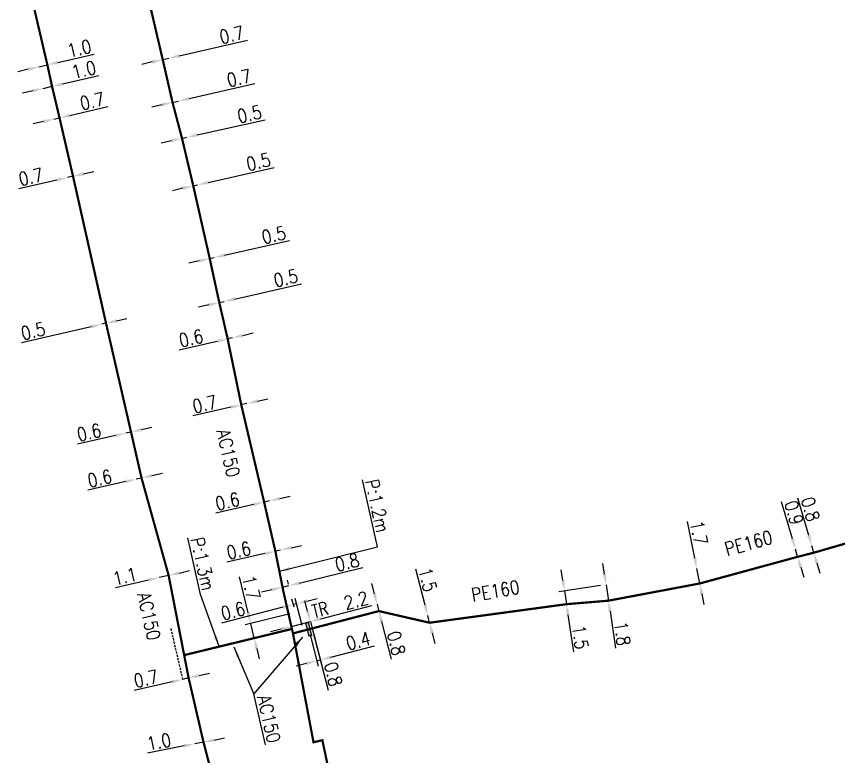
# Model space of a CAD drawing. Header units: millimetres. Extents: x 150994 to 151987, y 125997 to 127005.
# Drawn here: x 151009.6 to 151101.8, y 126584.3 to 126667.3 of the extents above; entities that cross this region are included whole.
import ezdxf
from ezdxf.enums import TextEntityAlignment as Align

# ---------------------------------------------------------------- set-up
doc = ezdxf.new("R2010")
doc.units = ezdxf.units.MM
doc.header["$PDMODE"] = 34
for name, pattern in [('DASHED', [0.75, 0.5, -0.25]), ('L_100_AP', [14, 10, -1.5, 1, -1.5]), ('L_100_PE', [14, 10, -1.5, 1, -1.5])]:
    doc.linetypes.add(name, pattern=pattern)
doc.layers.get('0').update_dxf_attribs({"linetype": 'CONTINUOUS'})
doc.layers.get('Defpoints').update_dxf_attribs({"linetype": 'CONTINUOUS'})
for name, color, linetype in [('L_140', 3, 'CONTINUOUS'), ('L_300', 7, 'CONTINUOUS'), ('L_340', 7, 'CONTINUOUS')]:
    doc.layers.add(name, color=color, linetype=linetype)
doc.styles.get("Standard").update_dxf_attribs({"font": 'romans.shx', "width": 0.85})
doc.dimstyles.get("Standard").update_dxf_attribs({"dimtxt": 1.5, "dimasz": 1.2, "dimexe": 0.625, "dimexo": 0.625, "dimgap": 0.25, "dimtad": 1, "dimdec": 1, "dimzin": 0, "dimdsep": 46, "dimtxsty": 'Standard', "dimcen": -0.5, "dimadec": 0, "dimazin": 0, "dimtfac": 1, "dimtdec": 1, "dimtmove": 0, "dimatfit": 3, "dimfxl": 0, "dimtolj": 1, "dimtzin": 0, "dimarcsym": 0})

# ---------------------------------------------------------------- blocks, each defined once
blk = doc.blocks.new('*D809')
at = {"layer": 'Defpoints', "color": 0, "linetype": 'Continuous', "transparency": 16777216}
for p in [(151098.83, 126607.954), (151098.83, 126607.954), (151099.052, 126607.185)]:
    blk.add_point(p, dxfattribs=at)
at = {"layer": 'L_140', "color": 0, "linetype": 'Continuous', "lineweight": -2, "transparency": 16777216}
for p, q in [((151098.496, 126609.107), (151097.282, 126613.306)), ((151099.052, 126607.185), (151098.83, 126607.954)), ((151099.385, 126606.033), (151099.719, 126604.88))]:
    blk.add_line(p, q, dxfattribs=at)
at = {"layer": 'L_140', "color": 0, "linetype": 'Continuous', "transparency": 16777216}
for points in [[(151098.688, 126609.162), (151098.304, 126609.051), (151098.83, 126607.954)], [(151099.578, 126606.088), (151099.193, 126605.977), (151099.052, 126607.185)]]:
    blk.add_solid(points, dxfattribs=at)
at = {"layer": 'L_140', "color": 0, "linetype": 'Continuous', "transparency": 16777216, "insert": (151098.683, 126612.061), "char_height": 1.5, "attachment_point": 5, "rotation": 286.13282}
blk.add_mtext('\\A1;0.8', dxfattribs=at)
blk = doc.blocks.new('*D810')
at = {"layer": 'Defpoints', "color": 0, "linetype": 'Continuous', "transparency": 16777216}
for p in [(151085.931, 126605.4), (151085.931, 126605.4), (151086.262, 126603.732)]:
    blk.add_point(p, dxfattribs=at)
at = {"layer": 'L_140', "color": 0, "linetype": 'Continuous', "lineweight": -2, "transparency": 16777216}
for p, q in [((151085.698, 126606.577), (151084.885, 126610.687)), ((151086.262, 126603.732), (151085.931, 126605.4)), ((151086.495, 126602.555), (151086.728, 126601.378))]:
    blk.add_line(p, q, dxfattribs=at)
at = {"layer": 'L_140', "color": 0, "linetype": 'Continuous', "transparency": 16777216}
for points in [[(151085.895, 126606.616), (151085.502, 126606.538), (151085.931, 126605.4)], [(151086.691, 126602.594), (151086.298, 126602.516), (151086.262, 126603.732)]]:
    blk.add_solid(points, dxfattribs=at)
at = {"layer": 'L_140', "color": 0, "linetype": 'Continuous', "transparency": 16777216, "insert": (151086.156, 126609.415), "char_height": 1.5, "attachment_point": 5, "rotation": 281.19959}
blk.add_mtext('\\A1;1.7', dxfattribs=at)
blk = doc.blocks.new('*D811')
at = {"layer": 'Defpoints', "color": 0, "linetype": 'Continuous', "transparency": 16777216}
for p in [(151075.761, 126603.585), (151075.761, 126603.585), (151076.025, 126601.804)]:
    blk.add_point(p, dxfattribs=at)
at = {"layer": 'L_140', "color": 0, "linetype": 'Continuous', "lineweight": -2, "transparency": 16777216}
for p, q in [((151075.586, 126604.772), (151075.41, 126605.959)), ((151075.761, 126603.585), (151076.025, 126601.804)), ((151076.38, 126603.676), (151076.38, 126603.676)), ((151076.643, 126601.896), (151076.643, 126601.896)), ((151076.2, 126600.617), (151076.814, 126596.473))]:
    blk.add_line(p, q, dxfattribs=at)
at = {"layer": 'L_140', "color": 0, "linetype": 'Continuous', "transparency": 16777216}
for points in [[(151075.784, 126604.801), (151075.388, 126604.743), (151075.761, 126603.585)], [(151076.398, 126600.647), (151076.003, 126600.588), (151076.025, 126601.804)]]:
    blk.add_solid(points, dxfattribs=at)
at = {"layer": 'L_140', "color": 0, "linetype": 'Continuous', "transparency": 16777216, "insert": (151077.584, 126598.098), "char_height": 1.5, "attachment_point": 5, "rotation": 278.41614}
blk.add_mtext('\\A1;1.8', dxfattribs=at)
blk = doc.blocks.new('*D812')
at = {"layer": 'Defpoints', "color": 0, "linetype": 'Continuous', "transparency": 16777216}
for p in [(151096.992, 126607.59), (151096.992, 126607.59), (151097.246, 126606.727)]:
    blk.add_point(p, dxfattribs=at)
at = {"layer": 'L_140', "color": 0, "linetype": 'Continuous', "lineweight": -2, "transparency": 16777216}
for p, q in [((151096.653, 126608.741), (151095.435, 126612.876)), ((151097.246, 126606.727), (151096.992, 126607.59)), ((151097.585, 126605.576), (151097.925, 126604.425))]:
    blk.add_line(p, q, dxfattribs=at)
at = {"layer": 'L_140', "color": 0, "linetype": 'Continuous', "transparency": 16777216}
for points in [[(151096.845, 126608.798), (151096.461, 126608.685), (151096.992, 126607.59)], [(151097.777, 126605.632), (151097.394, 126605.519), (151097.246, 126606.727)]]:
    blk.add_solid(points, dxfattribs=at)
at = {"layer": 'L_140', "color": 0, "linetype": 'Continuous', "transparency": 16777216, "insert": (151096.834, 126611.667), "char_height": 1.5, "attachment_point": 5, "rotation": 286.41124}
blk.add_mtext('\\A1;0.9', dxfattribs=at)
blk = doc.blocks.new('*D681')
at = {"layer": 'Defpoints', "color": 0, "linetype": 'Continuous', "transparency": 16777216}
for p in [(151012.117, 126661.69), (151012.117, 126661.69), (151013.091, 126661.915)]:
    blk.add_point(p, dxfattribs=at)
at = {"layer": 'L_140', "color": 0, "linetype": 'Continuous', "lineweight": -2, "transparency": 16777216}
for p, q in [((151014.26, 126662.185), (151018.342, 126663.127)), ((151012.117, 126661.69), (151013.091, 126661.915)), ((151010.947, 126661.42), (151009.778, 126661.15))]:
    blk.add_line(p, q, dxfattribs=at)
at = {"layer": 'L_140', "color": 0, "linetype": 'Continuous', "transparency": 16777216}
for points in [[(151010.902, 126661.615), (151010.992, 126661.225), (151012.117, 126661.69)], [(151014.215, 126662.38), (151014.305, 126661.99), (151013.091, 126661.915)]]:
    blk.add_solid(points, dxfattribs=at)
at = {"layer": 'L_140', "color": 0, "linetype": 'Continuous', "transparency": 16777216, "insert": (151016.661, 126663.765), "char_height": 1.5, "attachment_point": 5, "rotation": 12.99422}
blk.add_mtext('\\A1;1.0', dxfattribs=at)
blk = doc.blocks.new('*D682')
at = {"layer": 'Defpoints', "color": 0, "linetype": 'Continuous', "transparency": 16777216}
for p in [(151012.637, 126659.283), (151012.637, 126659.283), (151013.611, 126659.51)]:
    blk.add_point(p, dxfattribs=at)
at = {"layer": 'L_140', "color": 0, "linetype": 'Continuous', "lineweight": -2, "transparency": 16777216}
for p, q in [((151014.78, 126659.782), (151018.859, 126660.734)), ((151011.469, 126659.01), (151010.3, 126658.737)), ((151012.637, 126659.283), (151013.611, 126659.51))]:
    blk.add_line(p, q, dxfattribs=at)
at = {"layer": 'L_140', "color": 0, "linetype": 'Continuous', "transparency": 16777216}
for points in [[(151014.734, 126659.977), (151014.825, 126659.588), (151013.611, 126659.51)], [(151011.423, 126659.205), (151011.514, 126658.815), (151012.637, 126659.283)]]:
    blk.add_solid(points, dxfattribs=at)
at = {"layer": 'L_140', "color": 0, "linetype": 'Continuous', "transparency": 16777216, "insert": (151017.177, 126661.369), "char_height": 1.5, "attachment_point": 5, "rotation": 13.13321}
blk.add_mtext('\\A1;1.0', dxfattribs=at)
blk = doc.blocks.new('*D683')
at = {"layer": 'Defpoints', "color": 0, "linetype": 'Continuous', "transparency": 16777216}
for p in [(151015.335, 126649.269), (151015.335, 126649.269), (151015.968, 126649.415)]:
    blk.add_point(p, dxfattribs=at)
at = {"layer": 'L_140', "color": 0, "linetype": 'Continuous', "lineweight": -2, "transparency": 16777216}
for p, q in [((151017.137, 126649.685), (151018.307, 126649.954)), ((151014.166, 126648.999), (151009.906, 126648.015)), ((151015.968, 126649.415), (151015.335, 126649.269))]:
    blk.add_line(p, q, dxfattribs=at)
at = {"layer": 'L_140', "color": 0, "linetype": 'Continuous', "transparency": 16777216}
for points in [[(151017.092, 126649.879), (151017.182, 126649.49), (151015.968, 126649.415)], [(151014.121, 126649.193), (151014.211, 126648.804), (151015.335, 126649.269)]]:
    blk.add_solid(points, dxfattribs=at)
at = {"layer": 'L_140', "color": 0, "linetype": 'Continuous', "transparency": 16777216, "insert": (151011.226, 126649.346), "char_height": 1.5, "attachment_point": 5, "rotation": 12.9973}
blk.add_mtext('\\A1;0.7', dxfattribs=at)
blk = doc.blocks.new('*D684')
at = {"layer": 'Defpoints', "color": 0, "linetype": 'Continuous', "transparency": 16777216}
for p in [(151013.821, 126655.828), (151013.821, 126655.828), (151014.454, 126655.976)]:
    blk.add_point(p, dxfattribs=at)
at = {"layer": 'L_140', "color": 0, "linetype": 'Continuous', "lineweight": -2, "transparency": 16777216}
for p, q in [((151015.622, 126656.249), (151019.879, 126657.242)), ((151012.652, 126655.556), (151011.483, 126655.283)), ((151013.821, 126655.828), (151014.454, 126655.976))]:
    blk.add_line(p, q, dxfattribs=at)
at = {"layer": 'L_140', "color": 0, "linetype": 'Continuous', "transparency": 16777216}
for points in [[(151015.577, 126656.443), (151015.668, 126656.054), (151014.454, 126655.976)], [(151012.607, 126655.75), (151012.698, 126655.361), (151013.821, 126655.828)]]:
    blk.add_solid(points, dxfattribs=at)
at = {"layer": 'L_140', "color": 0, "linetype": 'Continuous', "transparency": 16777216, "insert": (151018.108, 126657.855), "char_height": 1.5, "attachment_point": 5, "rotation": 13.13321}
blk.add_mtext('\\A1;0.7', dxfattribs=at)
blk = doc.blocks.new('*D687')
at = {"layer": 'Defpoints', "color": 0, "linetype": 'Continuous', "transparency": 16777216}
for p in [(151026.03, 126662.508), (151026.712, 126662.663), (151026.712, 126662.663)]:
    blk.add_point(p, dxfattribs=at)
at = {"layer": 'L_140', "color": 0, "linetype": 'Continuous', "lineweight": -2, "transparency": 16777216}
for p, q in [((151027.882, 126662.929), (151035.527, 126664.669)), ((151026.03, 126662.508), (151026.712, 126662.663)), ((151024.86, 126662.241), (151023.69, 126661.975))]:
    blk.add_line(p, q, dxfattribs=at)
at = {"layer": 'L_140', "color": 0, "linetype": 'Continuous', "transparency": 16777216}
for points in [[(151024.815, 126662.436), (151024.904, 126662.046), (151026.03, 126662.508)], [(151027.838, 126663.124), (151027.927, 126662.734), (151026.712, 126662.663)]]:
    blk.add_solid(points, dxfattribs=at)
at = {"layer": 'L_140', "color": 0, "linetype": 'Continuous', "transparency": 16777216, "insert": (151033.759, 126665.293), "char_height": 1.5, "attachment_point": 5, "rotation": 12.82207}
blk.add_mtext('\\A1;0.7', dxfattribs=at)
blk = doc.blocks.new('*D688')
at = {"layer": 'Defpoints', "color": 0, "linetype": 'Continuous', "transparency": 16777216}
for p in [(151027.128, 126657.704), (151027.811, 126657.861), (151027.811, 126657.861)]:
    blk.add_point(p, dxfattribs=at)
at = {"layer": 'L_140', "color": 0, "linetype": 'Continuous', "lineweight": -2, "transparency": 16777216}
for p, q in [((151028.98, 126658.13), (151036.347, 126659.825)), ((151025.959, 126657.435), (151024.789, 126657.166)), ((151027.128, 126657.704), (151027.811, 126657.861))]:
    blk.add_line(p, q, dxfattribs=at)
at = {"layer": 'L_140', "color": 0, "linetype": 'Continuous', "transparency": 16777216}
for points in [[(151028.935, 126658.325), (151029.025, 126657.935), (151027.811, 126657.861)], [(151025.914, 126657.63), (151026.004, 126657.24), (151027.128, 126657.704)]]:
    blk.add_solid(points, dxfattribs=at)
at = {"layer": 'L_140', "color": 0, "linetype": 'Continuous', "transparency": 16777216, "insert": (151034.577, 126660.444), "char_height": 1.5, "attachment_point": 5, "rotation": 12.95852}
blk.add_mtext('\\A1;0.7', dxfattribs=at)
blk = doc.blocks.new('*D689')
at = {"layer": 'Defpoints', "color": 0, "linetype": 'Continuous', "transparency": 16777216}
for p in [(151028.192, 126653.672), (151028.728, 126653.792), (151028.728, 126653.792)]:
    blk.add_point(p, dxfattribs=at)
at = {"layer": 'L_140', "color": 0, "linetype": 'Continuous', "lineweight": -2, "transparency": 16777216}
for p, q in [((151029.9, 126654.054), (151037.523, 126655.759)), ((151027.021, 126653.41), (151025.85, 126653.148)), ((151028.192, 126653.672), (151028.728, 126653.792))]:
    blk.add_line(p, q, dxfattribs=at)
at = {"layer": 'L_140', "color": 0, "linetype": 'Continuous', "transparency": 16777216}
for points in [[(151029.856, 126654.249), (151029.943, 126653.859), (151028.728, 126653.792)], [(151026.977, 126653.605), (151027.064, 126653.215), (151028.192, 126653.672)]]:
    blk.add_solid(points, dxfattribs=at)
at = {"layer": 'L_140', "color": 0, "linetype": 'Continuous', "transparency": 16777216, "insert": (151035.757, 126656.389), "char_height": 1.5, "attachment_point": 5, "rotation": 12.6084}
blk.add_mtext('\\A1;0.5', dxfattribs=at)
blk = doc.blocks.new('*D690')
at = {"layer": 'Defpoints', "color": 0, "linetype": 'Continuous', "transparency": 16777216}
for p in [(151029.455, 126648.338), (151029.942, 126648.45), (151029.942, 126648.45)]:
    blk.add_point(p, dxfattribs=at)
at = {"layer": 'L_140', "color": 0, "linetype": 'Continuous', "lineweight": -2, "transparency": 16777216}
for p, q in [((151031.112, 126648.718), (151038.525, 126650.415)), ((151028.285, 126648.07), (151027.116, 126647.802)), ((151029.455, 126648.338), (151029.942, 126648.45))]:
    blk.add_line(p, q, dxfattribs=at)
at = {"layer": 'L_140', "color": 0, "linetype": 'Continuous', "transparency": 16777216}
for points in [[(151031.068, 126648.912), (151031.157, 126648.523), (151029.942, 126648.45)], [(151028.241, 126648.265), (151028.33, 126647.875), (151029.455, 126648.338)]]:
    blk.add_solid(points, dxfattribs=at)
at = {"layer": 'L_140', "color": 0, "linetype": 'Continuous', "transparency": 16777216, "insert": (151036.756, 126651.036), "char_height": 1.5, "attachment_point": 5, "rotation": 12.89696}
blk.add_mtext('\\A1;0.5', dxfattribs=at)
blk = doc.blocks.new('*D691')
at = {"layer": 'Defpoints', "color": 0, "linetype": 'Continuous', "transparency": 16777216}
for p in [(151031.301, 126640.182), (151031.789, 126640.292), (151031.789, 126640.292)]:
    blk.add_point(p, dxfattribs=at)
at = {"layer": 'L_140', "color": 0, "linetype": 'Continuous', "lineweight": -2, "transparency": 16777216}
for p, q in [((151032.96, 126640.556), (151040.252, 126642.2)), ((151030.13, 126639.918), (151028.96, 126639.655)), ((151031.301, 126640.182), (151031.789, 126640.292))]:
    blk.add_line(p, q, dxfattribs=at)
at = {"layer": 'L_140', "color": 0, "linetype": 'Continuous', "transparency": 16777216}
for points in [[(151032.916, 126640.751), (151033.004, 126640.361), (151031.789, 126640.292)], [(151030.087, 126640.114), (151030.174, 126639.723), (151031.301, 126640.182)]]:
    blk.add_solid(points, dxfattribs=at)
at = {"layer": 'L_140', "color": 0, "linetype": 'Continuous', "transparency": 16777216, "insert": (151038.485, 126642.826), "char_height": 1.5, "attachment_point": 5, "rotation": 12.70071}
blk.add_mtext('\\A1;0.5', dxfattribs=at)
blk = doc.blocks.new('*D692')
at = {"layer": 'Defpoints', "color": 0, "linetype": 'Continuous', "transparency": 16777216}
for p in [(151032.372, 126635.252), (151032.908, 126635.375), (151032.908, 126635.375)]:
    blk.add_point(p, dxfattribs=at)
at = {"layer": 'L_140', "color": 0, "linetype": 'Continuous', "lineweight": -2, "transparency": 16777216}
for p, q in [((151034.078, 126635.643), (151041.601, 126637.366)), ((151031.202, 126634.984), (151030.032, 126634.716)), ((151032.372, 126635.252), (151032.908, 126635.375))]:
    blk.add_line(p, q, dxfattribs=at)
at = {"layer": 'L_140', "color": 0, "linetype": 'Continuous', "transparency": 16777216}
for points in [[(151034.033, 126635.838), (151034.122, 126635.448), (151032.908, 126635.375)], [(151031.157, 126635.179), (151031.247, 126634.789), (151032.372, 126635.252)]]:
    blk.add_solid(points, dxfattribs=at)
at = {"layer": 'L_140', "color": 0, "linetype": 'Continuous', "transparency": 16777216, "insert": (151039.832, 126637.987), "char_height": 1.5, "attachment_point": 5, "rotation": 12.9017}
blk.add_mtext('\\A1;0.5', dxfattribs=at)
blk = doc.blocks.new('*D693')
at = {"layer": 'Defpoints', "color": 0, "linetype": 'Continuous', "transparency": 16777216}
for p in [(151033.312, 126631.17), (151033.848, 126631.294), (151033.848, 126631.294)]:
    blk.add_point(p, dxfattribs=at)
at = {"layer": 'L_140', "color": 0, "linetype": 'Continuous', "lineweight": -2, "transparency": 16777216}
for p, q in [((151033.848, 126631.294), (151033.312, 126631.17)), ((151035.017, 126631.565), (151036.186, 126631.835)), ((151032.143, 126630.899), (151027.884, 126629.914))]:
    blk.add_line(p, q, dxfattribs=at)
at = {"layer": 'L_140', "color": 0, "linetype": 'Continuous', "transparency": 16777216}
for points in [[(151032.098, 126631.094), (151032.188, 126630.705), (151033.312, 126631.17)], [(151034.972, 126631.76), (151035.062, 126631.37), (151033.848, 126631.294)]]:
    blk.add_solid(points, dxfattribs=at)
at = {"layer": 'L_140', "color": 0, "linetype": 'Continuous', "transparency": 16777216, "insert": (151029.203, 126631.245), "char_height": 1.5, "attachment_point": 5, "rotation": 13.03327}
blk.add_mtext('\\A1;0.6', dxfattribs=at)
blk = doc.blocks.new('*D694')
at = {"layer": 'Defpoints', "color": 0, "linetype": 'Continuous', "transparency": 16777216}
for p in [(151035.471, 126623.917), (151035.471, 126623.917), (151034.838, 126623.772)]:
    blk.add_point(p, dxfattribs=at)
at = {"layer": 'L_140', "color": 0, "linetype": 'Continuous', "lineweight": -2, "transparency": 16777216}
for p, q in [((151035.471, 126623.917), (151034.838, 126623.772)), ((151036.641, 126624.186), (151037.811, 126624.454)), ((151033.668, 126623.503), (151029.408, 126622.525))]:
    blk.add_line(p, q, dxfattribs=at)
at = {"layer": 'L_140', "color": 0, "linetype": 'Continuous', "transparency": 16777216}
for points in [[(151036.596, 126624.381), (151036.686, 126623.991), (151035.471, 126623.917)], [(151033.624, 126623.698), (151033.713, 126623.308), (151034.838, 126623.772)]]:
    blk.add_solid(points, dxfattribs=at)
at = {"layer": 'L_140', "color": 0, "linetype": 'Continuous', "transparency": 16777216, "insert": (151030.729, 126623.855), "char_height": 1.5, "attachment_point": 5, "rotation": 12.92899}
blk.add_mtext('\\A1;0.7', dxfattribs=at)
blk = doc.blocks.new('*D695')
at = {"layer": 'Defpoints', "color": 0, "linetype": 'Continuous', "transparency": 16777216}
for p in [(151037.401, 126612.862), (151037.985, 126612.997), (151037.985, 126612.997)]:
    blk.add_point(p, dxfattribs=at)
at = {"layer": 'L_140', "color": 0, "linetype": 'Continuous', "lineweight": -2, "transparency": 16777216}
for p, q in [((151037.985, 126612.997), (151037.401, 126612.862)), ((151039.155, 126613.267), (151040.324, 126613.537)), ((151036.231, 126612.592), (151031.972, 126611.609))]:
    blk.add_line(p, q, dxfattribs=at)
at = {"layer": 'L_140', "color": 0, "linetype": 'Continuous', "transparency": 16777216}
for points in [[(151036.186, 126612.787), (151036.276, 126612.397), (151037.401, 126612.862)], [(151039.11, 126613.462), (151039.199, 126613.072), (151037.985, 126612.997)]]:
    blk.add_solid(points, dxfattribs=at)
at = {"layer": 'L_140', "color": 0, "linetype": 'Continuous', "transparency": 16777216, "insert": (151033.292, 126612.94), "char_height": 1.5, "attachment_point": 5, "rotation": 12.99548}
blk.add_mtext('\\A1;0.6', dxfattribs=at)
blk = doc.blocks.new('*D696')
at = {"layer": 'Defpoints', "color": 0, "linetype": 'Continuous', "transparency": 16777216}
for p in [(151038.663, 126607.348), (151039.248, 126607.48), (151039.248, 126607.48)]:
    blk.add_point(p, dxfattribs=at)
at = {"layer": 'L_140', "color": 0, "linetype": 'Continuous', "lineweight": -2, "transparency": 16777216}
for p, q in [((151039.248, 126607.48), (151038.663, 126607.348)), ((151040.419, 126607.746), (151041.589, 126608.011)), ((151037.493, 126607.082), (151033.23, 126606.115))]:
    blk.add_line(p, q, dxfattribs=at)
at = {"layer": 'L_140', "color": 0, "linetype": 'Continuous', "transparency": 16777216}
for points in [[(151037.449, 126607.277), (151037.537, 126606.887), (151038.663, 126607.348)], [(151040.374, 126607.941), (151040.463, 126607.551), (151039.248, 126607.48)]]:
    blk.add_solid(points, dxfattribs=at)
at = {"layer": 'L_140', "color": 0, "linetype": 'Continuous', "transparency": 16777216, "insert": (151034.555, 126607.441), "char_height": 1.5, "attachment_point": 5, "rotation": 12.78499}
blk.add_mtext('\\A1;0.6', dxfattribs=at)
blk = doc.blocks.new('*D697')
at = {"layer": 'Defpoints', "color": 0, "linetype": 'Continuous', "transparency": 16777216}
for p in [(151040.176, 126603.492), (151039.554, 126602.873), (151040.283, 126603.051)]:
    blk.add_point(p, dxfattribs=at)
at = {"layer": 'L_140', "color": 0, "linetype": 'Continuous', "lineweight": -2, "transparency": 16777216}
for p, q in [((151041.342, 126603.775), (151048.488, 126605.512)), ((151039.407, 126603.481), (151039.299, 126603.922)), ((151039.447, 126603.315), (151040.176, 126603.492)), ((151040.135, 126603.658), (151040.028, 126604.099)), ((151038.281, 126603.032), (151037.115, 126602.748))]:
    blk.add_line(p, q, dxfattribs=at)
at = {"layer": 'L_140', "color": 0, "linetype": 'Continuous', "transparency": 16777216}
for points in [[(151041.295, 126603.97), (151041.389, 126603.581), (151040.176, 126603.492)], [(151038.234, 126603.226), (151038.328, 126602.837), (151039.447, 126603.315)]]:
    blk.add_solid(points, dxfattribs=at)
at = {"layer": 'L_140', "color": 0, "linetype": 'Continuous', "transparency": 16777216, "insert": (151046.711, 126606.109), "char_height": 1.5, "attachment_point": 5, "rotation": 13.65718}
blk.add_mtext('\\A1;0.8', dxfattribs=at)
blk = doc.blocks.new('*D698')
at = {"layer": 'Defpoints', "color": 0, "linetype": 'Continuous', "transparency": 16777216}
for p in [(151040.457, 126598.911), (151042.586, 126599.464), (151042.586, 126599.464)]:
    blk.add_point(p, dxfattribs=at)
at = {"layer": 'L_140', "color": 0, "linetype": 'Continuous', "lineweight": -2, "transparency": 16777216}
for p, q in [((151043.748, 126599.766), (151049.495, 126601.26)), ((151040.457, 126598.911), (151042.586, 126599.464)), ((151039.296, 126598.609), (151038.134, 126598.307))]:
    blk.add_line(p, q, dxfattribs=at)
at = {"layer": 'L_140', "color": 0, "linetype": 'Continuous', "transparency": 16777216}
for points in [[(151043.697, 126599.96), (151043.798, 126599.573), (151042.586, 126599.464)], [(151039.245, 126598.803), (151039.346, 126598.415), (151040.457, 126598.911)]]:
    blk.add_solid(points, dxfattribs=at)
at = {"layer": 'L_140', "color": 0, "linetype": 'Continuous', "transparency": 16777216, "insert": (151047.709, 126601.829), "char_height": 1.5, "attachment_point": 5, "rotation": 14.57218}
blk.add_mtext('\\A1;2.2', dxfattribs=at)
blk = doc.blocks.new('*D699')
at = {"layer": 'Defpoints', "color": 0, "linetype": 'Continuous', "transparency": 16777216}
for p in [(151042.586, 126599.464), (151042.586, 126599.464), (151042.787, 126598.69)]:
    blk.add_point(p, dxfattribs=at)
at = {"layer": 'L_140', "color": 0, "linetype": 'Continuous', "lineweight": -2, "transparency": 16777216}
for p, q in [((151042.284, 126600.626), (151041.982, 126601.787)), ((151042.586, 126599.464), (151042.787, 126598.69)), ((151043.089, 126597.529), (151044.588, 126591.763))]:
    blk.add_line(p, q, dxfattribs=at)
at = {"layer": 'L_140', "color": 0, "linetype": 'Continuous', "transparency": 16777216}
for points in [[(151042.478, 126600.676), (151042.091, 126600.575), (151042.586, 126599.464)], [(151043.283, 126597.579), (151042.896, 126597.478), (151042.787, 126598.69)]]:
    blk.add_solid(points, dxfattribs=at)
at = {"layer": 'L_140', "color": 0, "linetype": 'Continuous', "transparency": 16777216, "insert": (151045.157, 126593.55), "char_height": 1.5, "attachment_point": 5, "rotation": 284.57218}
blk.add_mtext('\\A1;0.8', dxfattribs=at)
blk = doc.blocks.new('*D700')
at = {"layer": 'Defpoints', "color": 0, "linetype": 'Continuous', "transparency": 16777216}
for p in [(151050.071, 126601.41), (151050.071, 126601.41), (151050.27, 126600.635)]:
    blk.add_point(p, dxfattribs=at)
at = {"layer": 'L_140', "color": 0, "linetype": 'Continuous', "lineweight": -2, "transparency": 16777216}
for p, q in [((151049.772, 126602.572), (151049.472, 126603.734)), ((151050.071, 126601.41), (151050.27, 126600.635)), ((151050.569, 126599.473), (151051.659, 126595.24))]:
    blk.add_line(p, q, dxfattribs=at)
at = {"layer": 'L_140', "color": 0, "linetype": 'Continuous', "transparency": 16777216}
for points in [[(151049.965, 126602.622), (151049.578, 126602.522), (151050.071, 126601.41)], [(151050.763, 126599.523), (151050.376, 126599.423), (151050.27, 126600.635)]]:
    blk.add_solid(points, dxfattribs=at)
at = {"layer": 'L_140', "color": 0, "linetype": 'Continuous', "transparency": 16777216, "insert": (151052.232, 126597.025), "char_height": 1.5, "attachment_point": 5, "rotation": 284.43872}
blk.add_mtext('\\A1;0.8', dxfattribs=at)
blk = doc.blocks.new('*D701')
at = {"layer": 'Defpoints', "color": 0, "linetype": 'Continuous', "transparency": 16777216}
for p in [(151040.909, 126600.475), (151035.895, 126599.257), (151040.522, 126598.631)]:
    blk.add_point(p, dxfattribs=at)
at = {"layer": 'L_140', "color": 0, "linetype": 'Continuous', "lineweight": -2, "transparency": 16777216}
for p, q in [((151035.612, 126600.423), (151034.622, 126604.494)), ((151040.302, 126600.327), (151035.288, 126599.109)), ((151036.296, 126597.605), (151035.895, 126599.257)), ((151039.914, 126598.484), (151035.689, 126597.457)), ((151036.58, 126596.439), (151036.863, 126595.273))]:
    blk.add_line(p, q, dxfattribs=at)
at = {"layer": 'L_140', "color": 0, "linetype": 'Continuous', "transparency": 16777216}
for points in [[(151035.806, 126600.47), (151035.417, 126600.375), (151035.895, 126599.257)], [(151036.774, 126596.486), (151036.385, 126596.391), (151036.296, 126597.605)]]:
    blk.add_solid(points, dxfattribs=at)
at = {"layer": 'L_140', "color": 0, "linetype": 'Continuous', "transparency": 16777216, "insert": (151035.947, 126603.277), "char_height": 1.5, "attachment_point": 5, "rotation": 283.65718}
blk.add_mtext('\\A1;1.7', dxfattribs=at)
blk = doc.blocks.new('*D720')
at = {"layer": 'Defpoints', "color": 0, "linetype": 'Continuous', "transparency": 16777216}
for p in [(151055.753, 126600.134), (151055.753, 126600.134), (151055.958, 126599.329)]:
    blk.add_point(p, dxfattribs=at)
at = {"layer": 'L_140', "color": 0, "linetype": 'Continuous', "lineweight": -2, "transparency": 16777216}
for p, q in [((151055.457, 126601.297), (151054.422, 126605.356)), ((151055.958, 126599.329), (151055.753, 126600.134)), ((151056.359, 126600.288), (151056.359, 126600.288)), ((151056.564, 126599.484), (151056.564, 126599.484)), ((151056.255, 126598.167), (151056.551, 126597.004))]:
    blk.add_line(p, q, dxfattribs=at)
at = {"layer": 'L_140', "color": 0, "linetype": 'Continuous', "transparency": 16777216}
for points in [[(151055.651, 126601.346), (151055.263, 126601.247), (151055.753, 126600.134)], [(151056.449, 126598.216), (151056.061, 126598.117), (151055.958, 126599.329)]]:
    blk.add_solid(points, dxfattribs=at)
at = {"layer": 'L_140', "color": 0, "linetype": 'Continuous', "transparency": 16777216, "insert": (151055.76, 126604.155), "char_height": 1.5, "attachment_point": 5, "rotation": 284.30203}
blk.add_mtext('\\A1;1.5', dxfattribs=at)
blk = doc.blocks.new('*D721')
at = {"layer": 'Defpoints', "color": 0, "linetype": 'Continuous', "transparency": 16777216}
for p in [(151019.182, 126632.812), (151019.182, 126632.812), (151019.669, 126632.925)]:
    blk.add_point(p, dxfattribs=at)
at = {"layer": 'L_140', "color": 0, "linetype": 'Continuous', "lineweight": -2, "transparency": 16777216}
for p, q in [((151020.838, 126633.197), (151022.007, 126633.468)), ((151018.013, 126632.541), (151010.173, 126630.72)), ((151019.669, 126632.925), (151019.182, 126632.812))]:
    blk.add_line(p, q, dxfattribs=at)
at = {"layer": 'L_140', "color": 0, "linetype": 'Continuous', "transparency": 16777216}
for points in [[(151020.792, 126633.391), (151020.883, 126633.002), (151019.669, 126632.925)], [(151017.968, 126632.735), (151018.058, 126632.346), (151019.182, 126632.812)]]:
    blk.add_solid(points, dxfattribs=at)
at = {"layer": 'L_140', "color": 0, "linetype": 'Continuous', "transparency": 16777216, "insert": (151011.491, 126632.053), "char_height": 1.5, "attachment_point": 5, "rotation": 13.07392}
blk.add_mtext('\\A1;0.5', dxfattribs=at)
blk = doc.blocks.new('*D722')
at = {"layer": 'Defpoints', "color": 0, "linetype": 'Continuous', "transparency": 16777216}
for p in [(151021.886, 126620.593), (151021.886, 126620.593), (151022.471, 126620.727)]:
    blk.add_point(p, dxfattribs=at)
at = {"layer": 'L_140', "color": 0, "linetype": 'Continuous', "lineweight": -2, "transparency": 16777216}
for p, q in [((151021.746, 126621.203), (151021.746, 126621.203)), ((151022.331, 126621.337), (151022.331, 126621.337)), ((151023.641, 126620.995), (151024.81, 126621.263)), ((151020.716, 126620.326), (151016.455, 126619.35)), ((151022.471, 126620.727), (151021.886, 126620.593))]:
    blk.add_line(p, q, dxfattribs=at)
at = {"layer": 'L_140', "color": 0, "linetype": 'Continuous', "transparency": 16777216}
for points in [[(151023.596, 126621.19), (151023.685, 126620.8), (151022.471, 126620.727)], [(151020.672, 126620.521), (151020.761, 126620.131), (151021.886, 126620.593)]]:
    blk.add_solid(points, dxfattribs=at)
at = {"layer": 'L_140', "color": 0, "linetype": 'Continuous', "transparency": 16777216, "insert": (151017.778, 126620.679), "char_height": 1.5, "attachment_point": 5, "rotation": 12.89259}
blk.add_mtext('\\A1;0.6', dxfattribs=at)
blk = doc.blocks.new('*D723')
at = {"layer": 'Defpoints', "color": 0, "linetype": 'Continuous', "transparency": 16777216}
for p in [(151023.652, 126615.567), (151023.067, 126615.434), (151023.067, 126615.434)]:
    blk.add_point(p, dxfattribs=at)
at = {"layer": 'L_140', "color": 0, "linetype": 'Continuous', "lineweight": -2, "transparency": 16777216}
for p, q in [((151023.652, 126615.567), (151023.067, 126615.434)), ((151024.822, 126615.835), (151025.991, 126616.103)), ((151021.897, 126615.166), (151017.636, 126614.19))]:
    blk.add_line(p, q, dxfattribs=at)
at = {"layer": 'L_140', "color": 0, "linetype": 'Continuous', "transparency": 16777216}
for points in [[(151024.777, 126616.03), (151024.866, 126615.64), (151023.652, 126615.567)], [(151021.853, 126615.361), (151021.942, 126614.971), (151023.067, 126615.434)]]:
    blk.add_solid(points, dxfattribs=at)
at = {"layer": 'L_140', "color": 0, "linetype": 'Continuous', "transparency": 16777216, "insert": (151018.959, 126615.519), "char_height": 1.5, "attachment_point": 5, "rotation": 12.89259}
blk.add_mtext('\\A1;0.6', dxfattribs=at)
blk = doc.blocks.new('*D724')
at = {"layer": 'Defpoints', "color": 0, "linetype": 'Continuous', "transparency": 16777216}
for p in [(151026.691, 126604.639), (151025.619, 126604.392), (151025.619, 126604.392)]:
    blk.add_point(p, dxfattribs=at)
at = {"layer": 'L_140', "color": 0, "linetype": 'Continuous', "lineweight": -2, "transparency": 16777216}
for p, q in [((151026.691, 126604.639), (151025.619, 126604.392)), ((151027.86, 126604.909), (151029.03, 126605.179)), ((151024.45, 126604.123), (151020.723, 126603.263))]:
    blk.add_line(p, q, dxfattribs=at)
at = {"layer": 'L_140', "color": 0, "linetype": 'Continuous', "transparency": 16777216}
for points in [[(151027.815, 126605.104), (151027.905, 126604.714), (151026.691, 126604.639)], [(151024.405, 126604.317), (151024.495, 126603.928), (151025.619, 126604.392)]]:
    blk.add_solid(points, dxfattribs=at)
at = {"layer": 'L_140', "color": 0, "linetype": 'Continuous', "transparency": 16777216, "insert": (151021.777, 126604.533), "char_height": 1.5, "attachment_point": 5, "rotation": 12.98276}
blk.add_mtext('\\A1;1.1', dxfattribs=at)
blk = doc.blocks.new('*D725')
at = {"layer": 'Defpoints', "color": 0, "linetype": 'Continuous', "transparency": 16777216}
for p in [(151028.252, 126592.974), (151028.252, 126592.974), (151028.934, 126593.132)]:
    blk.add_point(p, dxfattribs=at)
at = {"layer": 'L_140', "color": 0, "linetype": 'Continuous', "lineweight": -2, "transparency": 16777216}
for p, q in [((151030.103, 126593.401), (151031.272, 126593.671)), ((151027.082, 126592.705), (151022.823, 126591.723)), ((151028.934, 126593.132), (151028.252, 126592.974))]:
    blk.add_line(p, q, dxfattribs=at)
at = {"layer": 'L_140', "color": 0, "linetype": 'Continuous', "transparency": 16777216}
for points in [[(151030.058, 126593.596), (151030.148, 126593.206), (151028.934, 126593.132)], [(151027.037, 126592.9), (151027.127, 126592.51), (151028.252, 126592.974)]]:
    blk.add_solid(points, dxfattribs=at)
at = {"layer": 'L_140', "color": 0, "linetype": 'Continuous', "transparency": 16777216, "insert": (151024.143, 126593.053), "char_height": 1.5, "attachment_point": 5, "rotation": 12.98276}
blk.add_mtext('\\A1;0.7', dxfattribs=at)
blk = doc.blocks.new('*D726')
at = {"layer": 'Defpoints', "color": 0, "linetype": 'Continuous', "transparency": 16777216}
for p in [(151029.621, 126585.746), (151029.621, 126585.746), (151030.602, 126585.939)]:
    blk.add_point(p, dxfattribs=at)
at = {"layer": 'L_140', "color": 0, "linetype": 'Continuous', "lineweight": -2, "transparency": 16777216}
for p, q in [((151031.78, 126586.171), (151032.957, 126586.404)), ((151028.444, 126585.513), (151024.334, 126584.703)), ((151030.602, 126585.939), (151029.621, 126585.746))]:
    blk.add_line(p, q, dxfattribs=at)
at = {"layer": 'L_140', "color": 0, "linetype": 'Continuous', "transparency": 16777216}
for points in [[(151031.741, 126586.368), (151031.818, 126585.975), (151030.602, 126585.939)], [(151028.405, 126585.71), (151028.483, 126585.317), (151029.621, 126585.746)]]:
    blk.add_solid(points, dxfattribs=at)
at = {"layer": 'L_140', "color": 0, "linetype": 'Continuous', "transparency": 16777216, "insert": (151025.607, 126585.973), "char_height": 1.5, "attachment_point": 5, "rotation": 11.15844}
blk.add_mtext('\\A1;1.0', dxfattribs=at)
blk = doc.blocks.new('*D735')
at = {"layer": 'Defpoints', "color": 0, "linetype": 'Continuous', "transparency": 16777216}
for p in [(151042.586, 126599.464), (151042.397, 126598.589), (151043.707, 126595.153)]:
    blk.add_point(p, dxfattribs=at)
at = {"layer": 'L_340', "color": 0, "linetype": 'Continuous', "lineweight": -2, "transparency": 16777216}
for p, q in [((151042.554, 126597.984), (151043.474, 126594.447)), ((151042.743, 126598.86), (151043.864, 126594.548)), ((151044.868, 126595.455), (151049.774, 126596.73)), ((151042.155, 126594.75), (151040.994, 126594.448)), ((151043.316, 126595.052), (151043.707, 126595.153))]:
    blk.add_line(p, q, dxfattribs=at)
at = {"layer": 'L_340', "color": 0, "linetype": 'Continuous', "transparency": 16777216}
for points in [[(151044.818, 126595.649), (151044.919, 126595.261), (151043.707, 126595.153)], [(151042.105, 126594.943), (151042.205, 126594.556), (151043.316, 126595.052)]]:
    blk.add_solid(points, dxfattribs=at)
at = {"layer": 'L_340', "color": 0, "linetype": 'Continuous', "transparency": 16777216, "insert": (151047.958, 126597.291), "char_height": 1.5, "attachment_point": 5, "rotation": 14.57218}
blk.add_mtext('\\A1;0.4', dxfattribs=at)
blk = doc.blocks.new('L_340_19')
at = {"linetype": 'Continuous'}
blk.add_hatch(color=0, dxfattribs=at).paths.add_polyline_path([(0.125, 0.75), (-0.125, 0.75), (-0.125, -0.75), (0.125, -0.75)])
at = {"color": 0, "linetype": 'Continuous'}
blk.add_lwpolyline([(-0.125, 0.75), (0.125, 0.75), (0.125, -0.75), (-0.125, -0.75)], close=True, dxfattribs=at)
at = {"color": 0, "linetype": 'Continuous', "width": 0.75}
for tag, height, flags, p in [('TR', 1, 8, (0, 1.981)), ('DEF_LEG', 1.2, 3, (0, -5)), ('DEF_COUP', 1.2, 3, (0, -7.5)), ('DEF_TYPE', 1.2, 3, (0, -10))]:
    blk.add_attdef(tag, text='', height=height, dxfattribs=dict(at, flags=flags)).set_placement(p, align=Align.MIDDLE)
blk = doc.blocks.new('*D738')
at = {"layer": 'Defpoints', "color": 0, "linetype": 'Continuous', "transparency": 16777216}
for p in [(151075.761, 126603.585), (151071.088, 126602.894), (151071.307, 126601.41)]:
    blk.add_point(p, dxfattribs=at)
at = {"layer": 'L_140', "color": 0, "linetype": 'Continuous', "lineweight": -2, "transparency": 16777216}
for p, q in [((151070.912, 126604.081), (151070.736, 126605.268)), ((151075.143, 126603.494), (151070.469, 126602.802)), ((151071.088, 126602.894), (151071.307, 126601.41)), ((151071.483, 126600.223), (151072.096, 126596.078))]:
    blk.add_line(p, q, dxfattribs=at)
at = {"layer": 'L_140', "color": 0, "linetype": 'Continuous', "transparency": 16777216}
for points in [[(151071.11, 126604.11), (151070.714, 126604.051), (151071.088, 126602.894)], [(151071.681, 126600.252), (151071.285, 126600.193), (151071.307, 126601.41)]]:
    blk.add_solid(points, dxfattribs=at)
at = {"layer": 'L_140', "color": 0, "linetype": 'Continuous', "transparency": 16777216, "insert": (151072.867, 126597.703), "char_height": 1.5, "attachment_point": 5, "rotation": 278.41614}
blk.add_mtext('\\A1;1.5', dxfattribs=at)
blk = doc.blocks.new('*D740')
at = {"layer": 'Defpoints', "color": 0, "linetype": 'Continuous', "transparency": 16777216}
for p in [(151041.043, 126601.46), (151040.909, 126600.475), (151041.834, 126598.401)]:
    blk.add_point(p, dxfattribs=at)
at = {"layer": 'L_300', "color": 0, "linetype": 'Continuous', "lineweight": -2, "transparency": 16777216}
for p, q in [((151040.753, 126601.08), (151040.522, 126601.971)), ((151041.677, 126599.006), (151040.887, 126602.066)), ((151042.205, 126601.761), (151043.367, 126602.061)), ((151039.517, 126601.066), (151032.624, 126599.286)), ((151041.043, 126601.46), (151040.679, 126601.366))]:
    blk.add_line(p, q, dxfattribs=at)
at = {"layer": 'L_300', "color": 0, "linetype": 'Continuous', "transparency": 16777216}
for points in [[(151042.155, 126601.954), (151042.255, 126601.567), (151041.043, 126601.46)], [(151039.467, 126601.26), (151039.567, 126600.872), (151040.679, 126601.366)]]:
    blk.add_solid(points, dxfattribs=at)
at = {"layer": 'L_300', "color": 0, "linetype": 'Continuous', "transparency": 16777216, "insert": (151033.909, 126600.65), "char_height": 1.5, "attachment_point": 5, "rotation": 14.48314}
blk.add_mtext('\\A1;0.6', dxfattribs=at)

msp = doc.modelspace()

# ---------------------------------------------------------------- linework, layer by layer
at = {"layer": 'L_140', "linetype": 'L_100_PE', "ltscale": 0.5, "const_width": 0.25, "flags": 128}
msp.add_lwpolyline([(151334.189, 126860.26), (151334.018, 126859.79), (151332.488, 126855.555), (151323.038, 126829.687), (151319.928, 126821.243), (151315.483, 126810.94), (151309.588, 126795.098), (151304.539, 126782.044), (151301.738, 126774.204), (151294.827, 126755.143), (151293.12, 126749.676), (151291.53, 126744.137), (151290.338, 126738.963), (151289.471, 126734.041), (151288.319, 126724.379), (151287.539, 126718.147), (151286.004, 126706.867), (151284.297, 126695.435), (151283.372, 126687.774), (151278.716, 126663.169), (151275.006, 126659.339), (151271.276, 126656.29), (151267.939, 126654.931), (151262.835, 126653.644), (151256.613, 126652.337), (151249.977, 126650.541), (151238.766, 126647.993), (151228.934, 126645.46), (151225.539, 126644.554), (151213.168, 126641.399), (151207.567, 126640.046), (151202.752, 126638.823), (151192.773, 126636.35), (151184.077, 126634.069), (151176.51, 126631.979), (151170.573, 126630.214), (151161.906, 126627.461), (151157.137, 126626.087), (151151.198, 126623.904), (151138.315, 126619.705), (151131.194, 126617.443), (151122.456, 126614.538), (151113.056, 126611.387), (151106.61, 126609.376), (151099.052, 126607.185), (151097.246, 126606.727), (151086.262, 126603.732), (151076.025, 126601.804), (151071.307, 126601.41), (151055.958, 126599.329), (151050.27, 126600.635), (151042.787, 126598.69), (151042.397, 126598.589)], dxfattribs=at)
at = {"layer": 'L_140', "linetype": 'L_100_AP', "ltscale": 0.5, "const_width": 0.25}
for points in [[(151048.934, 126562.449), (151043.934, 126586.152), (151042.94, 126585.917), (151042.94, 126585.917), (151040.638, 126598.131), (151040.638, 126598.131), (151040.522, 126598.631), (151040.457, 126598.911), (151040.457, 126598.911), (151039.554, 126602.873), (151038.663, 126607.348), (151037.401, 126612.862), (151034.838, 126623.772), (151033.312, 126631.17), (151032.372, 126635.252), (151031.301, 126640.182), (151029.455, 126648.338), (151028.192, 126653.672), (151027.128, 126657.704), (151026.03, 126662.508), (151022.929, 126675.736)], [(151010.831, 126671.585), (151013.091, 126661.915), (151013.611, 126659.51), (151014.454, 126655.976), (151015.968, 126649.415), (151019.669, 126632.925), (151022.471, 126620.727), (151023.652, 126615.567), (151026.691, 126604.639), (151028.434, 126595.694), (151028.934, 126593.132), (151030.602, 126585.939), (151036.043, 126564.98), (151038.576, 126554.123), (151042.411, 126537.213), (151043.627, 126531.846), (151043.83, 126530.909), (151044.709, 126531.1)], [(151042.397, 126598.589), (151040.638, 126598.131)]]:
    msp.add_lwpolyline(points, dxfattribs=at)
at = {"layer": 'L_140', "color": 7, "linetype": 'DASHED', "ltscale": 0.5, "flags": 128}
msp.add_lwpolyline([(151026.937, 126598.676), (151028.252, 126592.974)], dxfattribs=at)
at = {"layer": 'L_140', "linetype": 'L_100_AP', "ltscale": 0.5, "const_width": 0.25, "flags": 128}
msp.add_lwpolyline([(151040.522, 126598.631), (151028.434, 126595.694)], dxfattribs=at)

# ---------------------------------------------------------------- block references
at = {"layer": 'L_340'}
ref = msp.add_blockref('L_340_19', (151042.397, 126598.589), dxfattribs=dict(at, rotation=14.57219436009335))
ref.add_attrib('TR', 'TR', dxfattribs={"layer": '0', "color": 0, "linetype": 'Continuous', "height": 1.5, "rotation": 14.57219, "width": 0.75, "flags": 8}).set_placement((151043.666, 126600.781), align=Align.MIDDLE)

# ---------------------------------------------------------------- texts
at = {"layer": 'L_140', "linetype": 'Continuous', "width": 0.85}
msp.add_text('PE160', height=1.5, rotation=15.10772, dxfattribs=at).set_placement((151089.298, 126606.833))
at = {"layer": 'L_140', "linetype": 'Continuous', "char_height": 1.5, "attachment_point": 9}
for s, insert, rotation in [('AC150', (151033.259, 126615.546), 282.87378), ('\\A1;P:1.2m', (151050.034, 126609.307), 282.63999), ('\\A1;P:1.3m', (151030.474, 126602.8), 282.63999), ('PE160', (151066.158, 126602.63), 9.89889), ('AC150', (151024.364, 126597.241), 282.87378), ('AC150', (151037.816, 126585.726), 282.87378)]:
    msp.add_mtext(s, dxfattribs=dict(at, insert=insert, rotation=rotation))

# ---------------------------------------------------------------- dimensions: what is measured, and where the dimension line sits
at = {"layer": 'L_140', "linetype": 'Continuous'}
for base, p1, p2, angle, picture, middle in [((151026.712, 126662.663), (151026.03, 126662.508), (151026.712, 126662.663), 192.82207, '*D687', (151033.981, 126664.317)), ((151012.117, 126661.69), (151013.091, 126661.915), (151012.117, 126661.69), 12.99422, '*D681', (151016.886, 126662.791)), ((151012.637, 126659.283), (151013.611, 126659.51), (151012.637, 126659.283), 13.13321, '*D682', (151017.404, 126660.395)), ((151027.811, 126657.861), (151027.128, 126657.704), (151027.811, 126657.861), 192.95852, '*D688', (151034.801, 126659.47)), ((151013.821, 126655.828), (151014.454, 126655.976), (151013.821, 126655.828), 13.13321, '*D684', (151018.335, 126656.882)), ((151028.728, 126653.792), (151028.192, 126653.672), (151028.728, 126653.792), 192.6084, '*D689', (151035.975, 126655.413)), ((151029.942, 126648.45), (151029.455, 126648.338), (151029.942, 126648.45), 192.89696, '*D690', (151036.979, 126650.061)), ((151015.3348, 126649.2685), (151015.96815, 126649.41469), (151015.3348, 126649.2685), 12.9973, '*D683', (151011.4512, 126648.37209)), ((151031.789, 126640.292), (151031.301, 126640.182), (151031.789, 126640.292), 192.70071, '*D691', (151038.705, 126641.851)), ((151032.908, 126635.375), (151032.372, 126635.252), (151032.908, 126635.375), 192.9017, '*D692', (151040.055, 126637.012)), ((151019.182, 126632.812), (151019.669, 126632.925), (151019.182, 126632.812), 13.07392, '*D721', (151011.717, 126631.079)), ((151033.84755, 126631.29405), (151033.31172, 126631.17002), (151033.84755, 126631.29405), 193.03327, '*D693', (151029.42868, 126630.27117)), ((151035.4714, 126623.9174), (151034.8378, 126623.7719), (151035.4714, 126623.9174), 192.92899, '*D694', (151030.9532, 126622.8801)), ((151021.886, 126620.593), (151022.471, 126620.727), (151021.886, 126620.593), 12.89259, '*D722', (151018.001, 126619.704)), ((151023.067, 126615.434), (151023.652, 126615.567), (151023.067, 126615.434), 12.89259, '*D723', (151019.182, 126614.544)), ((151037.985, 126612.997), (151037.401, 126612.862), (151037.985, 126612.997), 192.99548, '*D695', (151033.517, 126611.966)), ((151098.83, 126607.954), (151099.052, 126607.185), (151098.83, 126607.954), 286.13282, '*D809', (151097.722, 126611.783)), ((151096.992, 126607.59), (151097.246, 126606.727), (151096.992, 126607.59), 286.41124, '*D812', (151095.875, 126611.384)), ((151085.931, 126605.4), (151086.262, 126603.732), (151085.931, 126605.4), 281.19959, '*D810', (151085.175, 126609.221)), ((151039.248, 126607.48), (151038.663, 126607.348), (151039.248, 126607.48), 192.78499, '*D696', (151034.776, 126606.466)), ((151040.176, 126603.492), (151039.554, 126602.873), (151040.283, 126603.051), 193.65718, '*D697', (151046.948, 126605.138)), ((151025.619, 126604.392), (151026.691, 126604.639), (151025.619, 126604.392), 12.98276, '*D724', (151022.002, 126603.558)), ((151075.761, 126603.585), (151076.025, 126601.804), (151075.761, 126603.585), 278.41614, '*D811', (151076.595, 126597.952)), ((151035.895, 126599.257), (151040.522, 126598.631), (151040.909, 126600.475), 283.65718, '*D701', (151034.975, 126603.041)), ((151071.088, 126602.894), (151071.307, 126601.41), (151075.761, 126603.585), 278.41614, '*D738', (151071.877, 126597.557)), ((151050.071, 126601.41), (151050.27, 126600.635), (151050.071, 126601.41), 284.43872, '*D700', (151051.264, 126596.776)), ((151042.586, 126599.464), (151040.457, 126598.911), (151042.586, 126599.464), 194.57218, '*D698', (151047.96, 126600.861)), ((151042.586, 126599.464), (151042.787, 126598.69), (151042.586, 126599.464), 284.57218, '*D699', (151044.189, 126593.298)), ((151028.252, 126592.974), (151028.934, 126593.132), (151028.252, 126592.974), 12.98276, '*D725', (151024.368, 126592.079)), ((151029.621, 126585.746), (151030.602, 126585.939), (151029.621, 126585.746), 11.15844, '*D726', (151025.8, 126584.992))]:
    dim = msp.add_linear_dim(base=base, p1=p1, p2=p2, angle=angle, dimstyle='Standard', dxfattribs=at)
    dim.commit()
    dim.dimension.update_dxf_attribs({"geometry": picture, "text_midpoint": middle, "dimtype": 160})
dim = msp.add_linear_dim(base=(151055.753, 126600.134), p1=(151055.958, 126599.329), p2=(151055.753, 126600.134), angle=284.30203, text='1.5', dimstyle='Standard', dxfattribs=at)
dim.commit()
dim.dimension.update_dxf_attribs({"geometry": '*D720', "text_midpoint": (151054.791, 126603.908), "dimtype": 160})
at = {"layer": 'L_300', "linetype": 'Continuous'}
dim = msp.add_linear_dim(base=(151041.043, 126601.46), p1=(151040.909, 126600.475), p2=(151041.834, 126598.401), angle=14.48314, text='0.6', dimstyle='Standard', dxfattribs=at)
dim.commit()
dim.dimension.update_dxf_attribs({"geometry": '*D740', "text_midpoint": (151034.16, 126599.682), "dimtype": 160})
at = {"layer": 'L_340', "linetype": 'Continuous'}
dim = msp.add_linear_dim(base=(151043.707, 126595.153), p1=(151042.397, 126598.589), p2=(151042.586, 126599.464), angle=194.57218, dimstyle='Standard', dxfattribs=at)
dim.commit()
dim.dimension.update_dxf_attribs({"geometry": '*D735', "text_midpoint": (151048.209, 126596.324), "dimtype": 160})

# ---------------------------------------------------------------- leaders
at = {"layer": 'L_140', "linetype": 'Continuous', "annotation_type": 0, "has_hookline": 1}
for points, hookline_direction, text_width, horizontal_direction in [([(151039.109, 126605.111), (151050.107, 126607.837), (151049.845, 126609.008)], 1, 6.254, (0.218824, -0.975764, 0)), ([(151032.348, 126596.645), (151030.284, 126602.501)], 1, 6.254, (0.218824, -0.975764, 0)), ([(151034.012, 126596.613), (151036.169, 126591.496)], 0, 5.768, (0.222804, -0.974863, 0))]:
    msp.add_leader(points, dimstyle='Standard', dxfattribs=dict(at, hookline_direction=hookline_direction, text_width=text_width, horizontal_direction=horizontal_direction))
at = {"layer": 'L_140', "linetype": 'Continuous'}
msp.add_leader([(151041.697, 126597.693), (151036.21, 126591.318)], dimstyle='Standard', dxfattribs=at)

doc.saveas('drawing.dxf')
